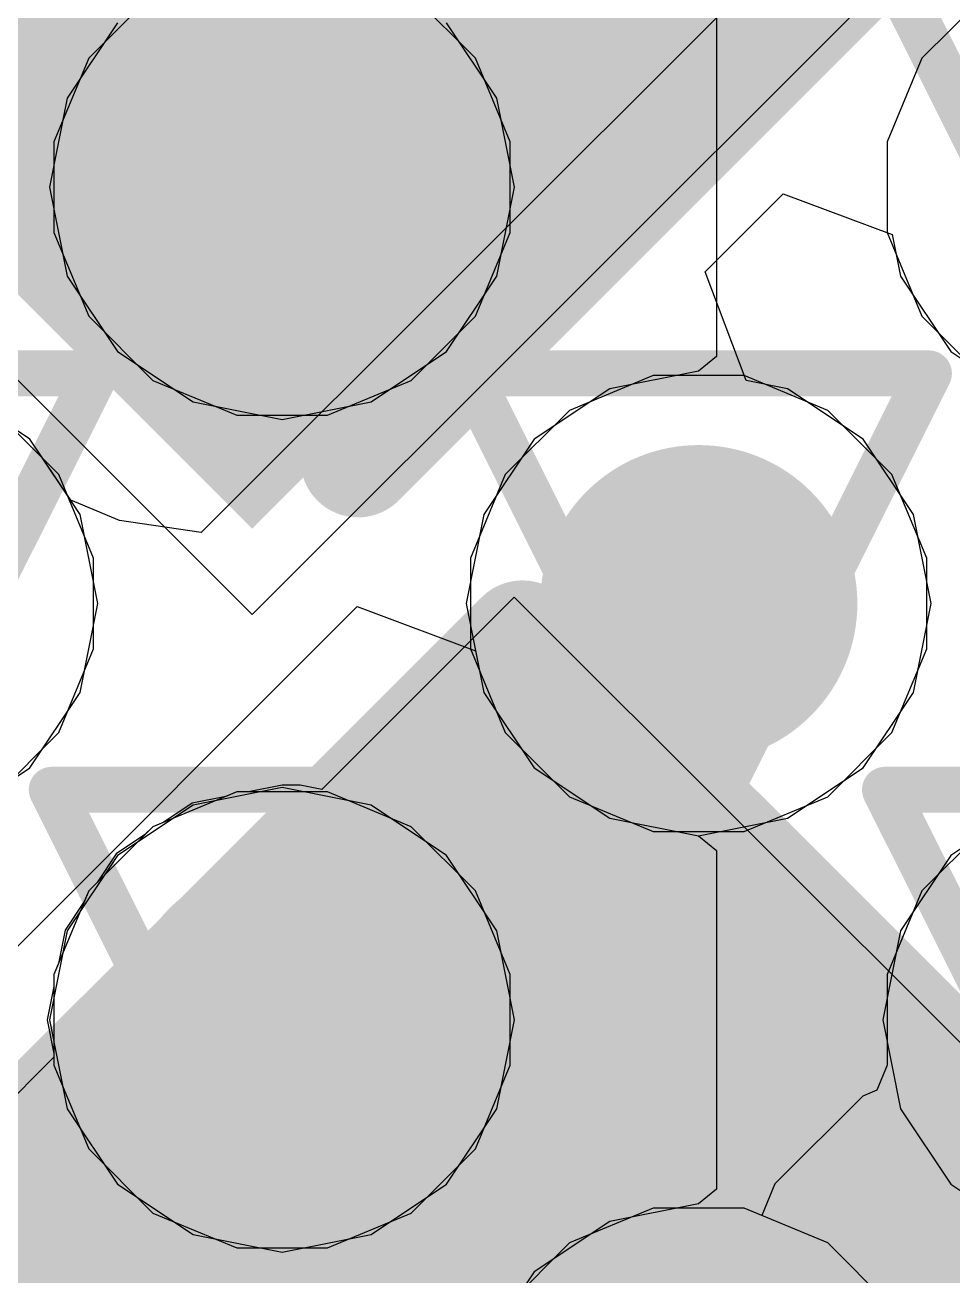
# Model space of a CAD drawing. Header units: inches. Extents: x -6 to 283, y -12 to 154.
# Drawn here: x 54.124 to 55.148, y 8.453 to 9.834 of the extents above; entities that cross this region are included whole.
import ezdxf

# ---------------------------------------------------------------- set-up
doc = ezdxf.new("R2010")
doc.units = ezdxf.units.IN
for name, color, linetype in [('Bottom Layer', 5, 'Continuous'), ('Bottom Overlay', 54, 'Continuous'), ('Bottom Paste', 16, 'Continuous'), ('Bottom Solder', 6, 'Continuous'), ('Drill Drawing', 1, 'Continuous'), ('GND-1', 16, 'Continuous'), ('GND-2', 90, 'Continuous'), ('GND-3', 216, 'Continuous'), ('GND-4', 54, 'Continuous'), ('PWR-1', 156, 'Continuous'), ('PWR-2', 130, 'Continuous'), ('Signal L1', 76, 'Continuous'), ('Signal L2', 6, 'Continuous'), ('Top Layer', 1, 'Continuous'), ('Top Paste', 8, 'Continuous'), ('Top Solder', 216, 'Continuous'), ('Via Holes', 16, 'Continuous')]:
    doc.layers.add(name, color=color, linetype=linetype)

# ---------------------------------------------------------------- blocks, each defined once
blk = doc.blocks.new('BGA_565_15_5_14_4__57')
at = {"layer": 'Top Layer'}
h = blk.add_hatch(color=1, dxfattribs=at)
edge = h.paths.add_edge_path()
edge.add_arc((-0.9749993199999999, -0.32500062), 0.12499848, 0, 360)
h = blk.add_hatch(color=1, dxfattribs=at)
edge = h.paths.add_edge_path()
edge.add_arc((-0.32500062, -0.32500062), 0.12499848, 0, 360)
h = blk.add_hatch(color=1, dxfattribs=at)
edge = h.paths.add_edge_path()
edge.add_arc((-0.9749993199999999, -0.9749993199999999), 0.12499848, 0, 360)
at = {"layer": 'Top Paste'}
h = blk.add_hatch(color=8, dxfattribs=at)
edge = h.paths.add_edge_path()
edge.add_arc((-0.9749993199999999, -0.32500062), 0.12499848, 0, 360)
h = blk.add_hatch(color=8, dxfattribs=at)
edge = h.paths.add_edge_path()
edge.add_arc((-0.32500062, -0.32500062), 0.12499848, 0, 360)
h = blk.add_hatch(color=8, dxfattribs=at)
edge = h.paths.add_edge_path()
edge.add_arc((-0.9749993199999999, -0.9749993199999999), 0.12499848, 0, 360)
at = {"layer": 'Top Solder'}
h = blk.add_hatch(color=216, dxfattribs=at)
edge = h.paths.add_edge_path()
edge.add_arc((-0.9749993199999999, -0.32500062), 0.17499838, 0, 360)
h = blk.add_hatch(color=216, dxfattribs=at)
edge = h.paths.add_edge_path()
edge.add_arc((-0.32500062, -0.32500062), 0.17499838, 0, 360)
h = blk.add_hatch(color=216, dxfattribs=at)
edge = h.paths.add_edge_path()
edge.add_arc((-0.9749993199999999, -0.9749993199999999), 0.17499838, 0, 360)
blk = doc.blocks.new('C___0603_B_380')
at = {"layer": 'Bottom Layer'}
blk.add_hatch(color=5, dxfattribs=at).paths.add_polyline_path([(0.3809999999999999, -0.4445), (0.3809999999999999, 0.4445), (1.143, 0.4445), (1.143, -0.4445)])
at = {"layer": 'Bottom Paste'}
blk.add_hatch(color=16, dxfattribs=at).paths.add_polyline_path([(0.3809999999999999, -0.4445), (0.3809999999999999, 0.4445), (1.143, 0.4445), (1.143, -0.4445)])
at = {"layer": 'Bottom Solder'}
blk.add_hatch(color=6, dxfattribs=at).paths.add_polyline_path([(0.3210001199999999, -0.50449988), (0.3210001199999999, 0.50449988), (1.20299988, 0.50449988), (1.20299988, -0.50449988)])
at = {"layer": 'Bottom Overlay'}
blk.add_lwpolyline([(0.4571999999999999, -0.5334, 0.127, 0.127, 0), (1.2446, -0.5334, 0.127, 0.127, 0)], format="xyseb", dxfattribs=at)
blk.add_lwpolyline([(0.42545, -0.5334, 0.0635, 0.0635, 1), (0.4889499999999999, -0.5334, 0.0635, 0.0635, 1)], format="xyseb", close=True, dxfattribs=at)
blk = doc.blocks.new('C___0603_B_381')
at = {"layer": 'Bottom Layer'}
blk.add_hatch(color=5, dxfattribs=at).paths.add_polyline_path([(0.3809999999999999, -0.4445), (0.3809999999999999, 0.4445), (1.143, 0.4445), (1.143, -0.4445)])
at = {"layer": 'Bottom Paste'}
blk.add_hatch(color=16, dxfattribs=at).paths.add_polyline_path([(0.3809999999999999, -0.4445), (0.3809999999999999, 0.4445), (1.143, 0.4445), (1.143, -0.4445)])
at = {"layer": 'Bottom Solder'}
blk.add_hatch(color=6, dxfattribs=at).paths.add_polyline_path([(0.3210001199999999, -0.50449988), (0.3210001199999999, 0.50449988), (1.20299988, 0.50449988), (1.20299988, -0.50449988)])
at = {"layer": 'Bottom Overlay'}
for points in [[(0.4571999999999999, 0.5334, 0.127, 0.127, 0), (1.2446, 0.5334, 0.127, 0.127, 0)], [(1.2446, 0.5334, 0.127, 0.127, 0), (1.2446, -0.5334, 0.127, 0.127, 0)]]:
    blk.add_lwpolyline(points, format="xyseb", dxfattribs=at)
for points in [[(0.42545, 0.5334, 0.0635, 0.0635, 1), (0.4889499999999999, 0.5334, 0.0635, 0.0635, 1)], [(1.21285, 0.5334, 0.0635, 0.0635, 1), (1.27635, 0.5334, 0.0635, 0.0635, 1)], [(1.21285, 0.5334, 0.0635, 0.0635, 1), (1.27635, 0.5334, 0.0635, 0.0635, 1)]]:
    blk.add_lwpolyline(points, format="xyseb", close=True, dxfattribs=at)

msp = doc.modelspace()

# ---------------------------------------------------------------- hatches: boundary and pattern name
at = {"layer": 'Bottom Layer'}
h = msp.add_hatch(color=5, dxfattribs=at)
edge = h.paths.add_edge_path()
edge.add_arc((54.40781345999999, 9.65483972), 0.1499997, 0, 360)
h = msp.add_hatch(color=5, dxfattribs=at)
edge = h.paths.add_edge_path()
edge.add_arc((54.86743154000001, 9.19522164), 0.1499997, 0, 360)
h = msp.add_hatch(color=5, dxfattribs=at)
edge = h.paths.add_edge_path()
edge.add_arc((54.40781345999999, 8.735601019999999), 0.1499997, 0, 360)
at = {"layer": 'GND-1'}
h = msp.add_hatch(color=16, dxfattribs=at)
edge = h.paths.add_edge_path()
edge.add_arc((54.40781345999999, 9.65483972), 0.1499997, 0, 360)
h = msp.add_hatch(color=16, dxfattribs=at)
edge = h.paths.add_edge_path()
edge.add_arc((54.86743154000001, 9.19522164), 0.1499997, 0, 360)
h = msp.add_hatch(color=16, dxfattribs=at)
edge = h.paths.add_edge_path()
edge.add_arc((54.40781345999999, 8.735601019999999), 0.1499997, 0, 360)
at = {"layer": 'GND-2'}
h = msp.add_hatch(color=90, dxfattribs=at)
edge = h.paths.add_edge_path()
edge.add_arc((54.40781345999999, 9.65483972), 0.1499997, 0, 360)
h = msp.add_hatch(color=90, dxfattribs=at)
edge = h.paths.add_edge_path()
edge.add_arc((54.86743154000001, 9.19522164), 0.1499997, 0, 360)
h = msp.add_hatch(color=90, dxfattribs=at)
edge = h.paths.add_edge_path()
edge.add_arc((54.40781345999999, 8.735601019999999), 0.1499997, 0, 360)
at = {"layer": 'GND-3'}
h = msp.add_hatch(color=216, dxfattribs=at)
edge = h.paths.add_edge_path()
edge.add_arc((54.40781345999999, 9.65483972), 0.1499997, 0, 360)
h = msp.add_hatch(color=216, dxfattribs=at)
edge = h.paths.add_edge_path()
edge.add_arc((54.86743154000001, 9.19522164), 0.1499997, 0, 360)
h = msp.add_hatch(color=216, dxfattribs=at)
edge = h.paths.add_edge_path()
edge.add_arc((54.40781345999999, 8.735601019999999), 0.1499997, 0, 360)
at = {"layer": 'GND-4'}
h = msp.add_hatch(color=54, dxfattribs=at)
edge = h.paths.add_edge_path()
edge.add_arc((54.40781345999999, 9.65483972), 0.1499997, 0, 360)
h = msp.add_hatch(color=54, dxfattribs=at)
edge = h.paths.add_edge_path()
edge.add_arc((54.86743154000001, 9.19522164), 0.1499997, 0, 360)
h = msp.add_hatch(color=54, dxfattribs=at)
edge = h.paths.add_edge_path()
edge.add_arc((54.40781345999999, 8.735601019999999), 0.1499997, 0, 360)
at = {"layer": 'PWR-1'}
h = msp.add_hatch(color=156, dxfattribs=at)
edge = h.paths.add_edge_path()
edge.add_arc((54.40781345999999, 9.65483972), 0.1499997, 0, 360)
h = msp.add_hatch(color=156, dxfattribs=at)
edge = h.paths.add_edge_path()
edge.add_arc((54.86743154000001, 9.19522164), 0.1499997, 0, 360)
h = msp.add_hatch(color=156, dxfattribs=at)
edge = h.paths.add_edge_path()
edge.add_arc((54.40781345999999, 8.735601019999999), 0.1499997, 0, 360)
at = {"layer": 'PWR-2'}
h = msp.add_hatch(color=130, dxfattribs=at)
edge = h.paths.add_edge_path()
edge.add_arc((54.40781345999999, 9.65483972), 0.1499997, 0, 360)
h = msp.add_hatch(color=130, dxfattribs=at)
edge = h.paths.add_edge_path()
edge.add_arc((54.86743154000001, 9.19522164), 0.1499997, 0, 360)
h = msp.add_hatch(color=130, dxfattribs=at)
edge = h.paths.add_edge_path()
edge.add_arc((54.40781345999999, 8.735601019999999), 0.1499997, 0, 360)
at = {"layer": 'Signal L1'}
h = msp.add_hatch(color=76, dxfattribs=at)
edge = h.paths.add_edge_path()
edge.add_arc((54.40781345999999, 9.65483972), 0.1499997, 0, 360)
h = msp.add_hatch(color=76, dxfattribs=at)
edge = h.paths.add_edge_path()
edge.add_arc((54.86743154000001, 9.19522164), 0.1499997, 0, 360)
h = msp.add_hatch(color=76, dxfattribs=at)
edge = h.paths.add_edge_path()
edge.add_arc((54.40781345999999, 8.735601019999999), 0.1499997, 0, 360)
at = {"layer": 'Signal L2'}
h = msp.add_hatch(color=6, dxfattribs=at)
edge = h.paths.add_edge_path()
edge.add_arc((54.40781345999999, 9.65483972), 0.1499997, 0, 360)
h = msp.add_hatch(color=6, dxfattribs=at)
edge = h.paths.add_edge_path()
edge.add_arc((54.86743154000001, 9.19522164), 0.1499997, 0, 360)
h = msp.add_hatch(color=6, dxfattribs=at)
edge = h.paths.add_edge_path()
edge.add_arc((54.40781345999999, 8.735601019999999), 0.1499997, 0, 360)
at = {"layer": 'Top Layer'}
h = msp.add_hatch(color=1, dxfattribs=at)
edge = h.paths.add_edge_path()
edge.add_arc((54.40781345999999, 9.65483972), 0.1499997, 0, 360)
h = msp.add_hatch(color=1, dxfattribs=at)
edge = h.paths.add_edge_path()
edge.add_arc((54.86743154000001, 9.19522164), 0.1499997, 0, 360)
h = msp.add_hatch(color=1, dxfattribs=at)
edge = h.paths.add_edge_path()
edge.add_arc((54.40781345999999, 8.735601019999999), 0.1499997, 0, 360)
at = {"layer": 'Via Holes'}
h = msp.add_hatch(color=7, dxfattribs=at)
edge = h.paths.add_edge_path()
edge.add_arc((54.40781345999999, 9.65483972), 0.07499858, 0, 360)
h = msp.add_hatch(color=7, dxfattribs=at)
edge = h.paths.add_edge_path()
edge.add_arc((54.86743154000001, 9.19522164), 0.07499858, 0, 360)
h = msp.add_hatch(color=7, dxfattribs=at)
edge = h.paths.add_edge_path()
edge.add_arc((54.40781345999999, 8.735601019999999), 0.07499858, 0, 360)

# ---------------------------------------------------------------- linework, layer by layer
at = {"layer": 'Bottom Layer'}
for p, q in [((53.56666706, 9.99141512), (54.37488997999999, 9.183192199999999)), ((54.37488997999999, 9.183192199999999), (55.09330866, 9.90161088)), ((54.6640004, 9.202186320000001), (54.45166401999999, 8.98984994)), ((55.47222078, 8.39396594), (54.6640004, 9.202186320000001)), ((54.40783632, 8.9945972), (54.37065071999999, 8.987200719999999)), ((54.4277931, 8.9945972), (54.40783632, 8.9945972)), ((54.45166401999999, 8.98984994), (54.4277931, 8.9945972)), ((54.34586539999999, 8.98227058), (54.30873059999999, 8.97488426)), ((54.35776783999999, 8.987200719999999), (54.34586539999999, 8.98227058)), ((54.37065071999999, 8.987200719999999), (54.35776783999999, 8.987200719999999)), ((54.30873059999999, 8.97488426), (54.27724984, 8.95385052)), ((54.27724984, 8.95385052), (54.26529406, 8.94889752)), ((54.25614244, 8.9397459), (54.22471247999999, 8.91874518)), ((54.26529406, 8.94889752), (54.25614244, 8.9397459)), ((54.22471247999999, 8.91874518), (54.20371175999999, 8.88731522)), ((54.20371175999999, 8.88731522), (54.19451695999999, 8.87812042)), ((54.19451695999999, 8.87812042), (54.18954109999999, 8.86610876)), ((54.18954109999999, 8.86610876), (54.16857339999999, 8.83472706)), ((54.16857339999999, 8.83472706), (54.16120994, 8.7977091)), ((54.16120994, 8.7977091), (54.15621376, 8.78564664)), ((54.15621376, 8.78564664), (54.15621376, 8.7725885)), ((54.15621376, 8.7725885), (54.14886045999999, 8.73562134)), ((54.14886045999999, 8.73562134), (54.15621376, 8.69865418)), ((54.15621376, 8.69439968), (53.94558172, 8.48376764)), ((54.15621376, 8.69865418), (54.15621376, 8.69439968))]:
    msp.add_line(p, q, dxfattribs=at)
for points in [[(54.40783632, 8.73562134, 0.254, 0.254, 0), (54.8674544, 8.27600326, 0.254, 0.254, 0)], [(54.40783632, 8.73562134, 0.254, 0.254, 0), (54.4277931, 8.73562134, 0.254, 0.254, 0)], [(54.4277931, 8.73562134, 0.254, 0.254, 0), (55.33705467999999, 7.82635976, 0.254, 0.254, 0)]]:
    msp.add_lwpolyline(points, format="xyseb", dxfattribs=at)
for points in [[(54.34433631999999, 8.73562134, 0.127, 0.127, 1), (54.47133632, 8.73562134, 0.127, 0.127, 1)], [(54.34433631999999, 8.73562134, 0.127, 0.127, 1), (54.47133632, 8.73562134, 0.127, 0.127, 1)], [(54.3642931, 8.73562134, 0.127, 0.127, 1), (54.49129309999999, 8.73562134, 0.127, 0.127, 1)], [(54.3642931, 8.73562134, 0.127, 0.127, 1), (54.49129309999999, 8.73562134, 0.127, 0.127, 1)]]:
    msp.add_lwpolyline(points, format="xyseb", close=True, dxfattribs=at)
at = {"layer": 'Drill Drawing'}
for points in [[(54.15381346, 9.90883972, 0.0508, 0.0508, 0), (54.40781345999999, 9.400839719999999, 0.0508, 0.0508, 0)], [(54.40781345999999, 9.400839719999999, 0.0508, 0.0508, 0), (54.66181346, 9.90883972, 0.0508, 0.0508, 0)], [(55.07305216, 9.90883972, 0.0508, 0.0508, 0), (55.32705215999999, 9.400839719999999, 0.0508, 0.0508, 0)], [(53.69419283999999, 9.44922164, 0.0508, 0.0508, 0), (54.20219284, 9.44922164, 0.0508, 0.0508, 0)], [(53.94819284, 8.94122164, 0.0508, 0.0508, 0), (54.20219284, 9.44922164, 0.0508, 0.0508, 0)], [(54.61343153999999, 9.44922164, 0.0508, 0.0508, 0), (55.12143154, 9.44922164, 0.0508, 0.0508, 0)], [(54.61343153999999, 9.44922164, 0.0508, 0.0508, 0), (54.86743154000001, 8.94122164, 0.0508, 0.0508, 0)], [(54.86743154000001, 8.94122164, 0.0508, 0.0508, 0), (55.12143154, 9.44922164, 0.0508, 0.0508, 0)], [(54.15381346, 8.989601019999998, 0.0508, 0.0508, 0), (54.66181346, 8.989601019999998, 0.0508, 0.0508, 0)], [(54.15381346, 8.989601019999998, 0.0508, 0.0508, 0), (54.40781345999999, 8.48160102, 0.0508, 0.0508, 0)], [(54.40781345999999, 8.48160102, 0.0508, 0.0508, 0), (54.66181346, 8.989601019999998, 0.0508, 0.0508, 0)], [(55.07305216, 8.989601019999998, 0.0508, 0.0508, 0), (55.58105216, 8.989601019999998, 0.0508, 0.0508, 0)], [(55.07305216, 8.989601019999998, 0.0508, 0.0508, 0), (55.32705215999999, 8.48160102, 0.0508, 0.0508, 0)], [(54.61343407999999, 8.5299804, 0.0508, 0.0508, 0), (55.12143407999999, 8.5299804, 0.0508, 0.0508, 0)], [(54.61343407999999, 8.5299804, 0.0508, 0.0508, 0), (54.86743408, 8.021980399999999, 0.0508, 0.0508, 0)], [(54.86743408, 8.021980399999999, 0.0508, 0.0508, 0), (55.12143407999999, 8.5299804, 0.0508, 0.0508, 0)]]:
    msp.add_lwpolyline(points, format="xyseb", dxfattribs=at)
for points in [[(54.18949283999999, 9.44922164, 0.0254, 0.0254, 1), (54.21489284, 9.44922164, 0.0254, 0.0254, 1)], [(54.18949283999999, 9.44922164, 0.0254, 0.0254, 1), (54.21489284, 9.44922164, 0.0254, 0.0254, 1)], [(54.60073153999999, 9.44922164, 0.0254, 0.0254, 1), (54.62613154, 9.44922164, 0.0254, 0.0254, 1)], [(54.60073153999999, 9.44922164, 0.0254, 0.0254, 1), (54.62613154, 9.44922164, 0.0254, 0.0254, 1)], [(55.10873153999999, 9.44922164, 0.0254, 0.0254, 1), (55.13413154, 9.44922164, 0.0254, 0.0254, 1)], [(55.10873153999999, 9.44922164, 0.0254, 0.0254, 1), (55.13413154, 9.44922164, 0.0254, 0.0254, 1)], [(54.39511346, 9.400839719999999, 0.0254, 0.0254, 1), (54.42051346, 9.400839719999999, 0.0254, 0.0254, 1)], [(54.39511346, 9.400839719999999, 0.0254, 0.0254, 1), (54.42051346, 9.400839719999999, 0.0254, 0.0254, 1)], [(54.14111345999999, 8.989601019999998, 0.0254, 0.0254, 1), (54.16651345999999, 8.989601019999998, 0.0254, 0.0254, 1)], [(54.14111345999999, 8.989601019999998, 0.0254, 0.0254, 1), (54.16651345999999, 8.989601019999998, 0.0254, 0.0254, 1)], [(54.64911346, 8.989601019999998, 0.0254, 0.0254, 1), (54.67451345999999, 8.989601019999998, 0.0254, 0.0254, 1)], [(54.64911346, 8.989601019999998, 0.0254, 0.0254, 1), (54.67451345999999, 8.989601019999998, 0.0254, 0.0254, 1)], [(55.06035215999999, 8.989601019999998, 0.0254, 0.0254, 1), (55.08575215999999, 8.989601019999998, 0.0254, 0.0254, 1)], [(55.06035215999999, 8.989601019999998, 0.0254, 0.0254, 1), (55.08575215999999, 8.989601019999998, 0.0254, 0.0254, 1)], [(54.85473154, 8.94122164, 0.0254, 0.0254, 1), (54.88013153999999, 8.94122164, 0.0254, 0.0254, 1)], [(54.85473154, 8.94122164, 0.0254, 0.0254, 1), (54.88013153999999, 8.94122164, 0.0254, 0.0254, 1)], [(54.60073408, 8.5299804, 0.0254, 0.0254, 1), (54.62613407999999, 8.5299804, 0.0254, 0.0254, 1)], [(54.60073408, 8.5299804, 0.0254, 0.0254, 1), (54.62613407999999, 8.5299804, 0.0254, 0.0254, 1)], [(55.10873408, 8.5299804, 0.0254, 0.0254, 1), (55.13413408, 8.5299804, 0.0254, 0.0254, 1)], [(55.10873408, 8.5299804, 0.0254, 0.0254, 1), (55.13413408, 8.5299804, 0.0254, 0.0254, 1)], [(54.39511346, 8.48160102, 0.0254, 0.0254, 1), (54.42051346, 8.48160102, 0.0254, 0.0254, 1)], [(54.39511346, 8.48160102, 0.0254, 0.0254, 1), (54.42051346, 8.48160102, 0.0254, 0.0254, 1)]]:
    msp.add_lwpolyline(points, format="xyseb", close=True, dxfattribs=at)
at = {"layer": 'GND-1'}
for p, q in [((54.26529406, 9.86813622), (54.19451695999999, 9.79735912)), ((54.62110996, 9.79735912), (54.55033286, 9.86813622)), ((54.19451695999999, 9.79735912), (54.15621376, 9.704885339999999)), ((54.65941315999999, 9.704885339999999), (54.62110996, 9.79735912)), ((54.15621376, 9.704885339999999), (54.15621376, 9.6047941)), ((54.65941315999999, 9.6047941), (54.65941315999999, 9.704885339999999)), ((54.15621376, 9.6047941), (54.19451695999999, 9.51232032)), ((54.62110996, 9.51232032), (54.65941315999999, 9.6047941)), ((54.19451695999999, 9.51232032), (54.26529406, 9.44154322)), ((54.55033286, 9.44154322), (54.62110996, 9.51232032)), ((54.26529406, 9.44154322), (54.35776783999999, 9.403240019999998)), ((54.45785907999999, 9.403240019999998), (54.55033286, 9.44154322)), ((54.35776783999999, 9.403240019999998), (54.45785907999999, 9.403240019999998)), ((54.35776783999999, 8.987200719999999), (54.26529406, 8.94889752)), ((54.45785907999999, 8.987200719999999), (54.35776783999999, 8.987200719999999)), ((54.55033286, 8.94889752), (54.45785907999999, 8.987200719999999)), ((54.26529406, 8.94889752), (54.19451695999999, 8.87812042)), ((54.62110996, 8.87812042), (54.55033286, 8.94889752)), ((54.19451695999999, 8.87812042), (54.15621376, 8.78564664)), ((54.65941315999999, 8.78564664), (54.62110996, 8.87812042)), ((54.15621376, 8.78564664), (54.15621376, 8.6855554)), ((54.65941315999999, 8.6855554), (54.65941315999999, 8.78564664)), ((54.15621376, 8.6855554), (54.19451695999999, 8.59308162)), ((54.62110996, 8.59308162), (54.65941315999999, 8.6855554)), ((54.19451695999999, 8.59308162), (54.26529406, 8.522304519999999)), ((54.55033286, 8.522304519999999), (54.62110996, 8.59308162)), ((54.26529406, 8.522304519999999), (54.35776783999999, 8.484001319999999)), ((54.45785907999999, 8.484001319999999), (54.55033286, 8.522304519999999)), ((54.81738846, 8.5275801), (54.72491468, 8.4892769)), ((54.91747969999999, 8.5275801), (54.81738846, 8.5275801)), ((55.00995348, 8.4892769), (54.91747969999999, 8.5275801)), ((54.35776783999999, 8.484001319999999), (54.45785907999999, 8.484001319999999)), ((54.72491468, 8.4892769), (54.65413758, 8.4184998)), ((55.08073058, 8.4184998), (55.00995348, 8.4892769))]:
    msp.add_line(p, q, dxfattribs=at)
at = {"layer": 'GND-2'}
for p, q in [((54.26529406, 9.86813622), (54.19451695999999, 9.79735912)), ((54.62110996, 9.79735912), (54.55033286, 9.86813622)), ((54.19451695999999, 9.79735912), (54.15621376, 9.704885339999999)), ((54.65941315999999, 9.704885339999999), (54.62110996, 9.79735912)), ((54.15621376, 9.704885339999999), (54.15621376, 9.6047941)), ((54.65941315999999, 9.6047941), (54.65941315999999, 9.704885339999999)), ((54.15621376, 9.6047941), (54.19451695999999, 9.51232032)), ((54.62110996, 9.51232032), (54.65941315999999, 9.6047941)), ((54.19451695999999, 9.51232032), (54.26529406, 9.44154322)), ((54.55033286, 9.44154322), (54.62110996, 9.51232032)), ((54.26529406, 9.44154322), (54.35776783999999, 9.403240019999998)), ((54.45785907999999, 9.403240019999998), (54.55033286, 9.44154322)), ((54.35776783999999, 9.403240019999998), (54.45785907999999, 9.403240019999998)), ((54.35776783999999, 8.987200719999999), (54.26529406, 8.94889752)), ((54.45785907999999, 8.987200719999999), (54.35776783999999, 8.987200719999999)), ((54.55033286, 8.94889752), (54.45785907999999, 8.987200719999999)), ((54.26529406, 8.94889752), (54.19451695999999, 8.87812042)), ((54.62110996, 8.87812042), (54.55033286, 8.94889752)), ((54.19451695999999, 8.87812042), (54.15621376, 8.78564664)), ((54.65941315999999, 8.78564664), (54.62110996, 8.87812042)), ((54.15621376, 8.78564664), (54.15621376, 8.6855554)), ((54.65941315999999, 8.6855554), (54.65941315999999, 8.78564664)), ((54.15621376, 8.6855554), (54.19451695999999, 8.59308162)), ((54.62110996, 8.59308162), (54.65941315999999, 8.6855554)), ((54.19451695999999, 8.59308162), (54.26529406, 8.522304519999999)), ((54.55033286, 8.522304519999999), (54.62110996, 8.59308162)), ((54.26529406, 8.522304519999999), (54.35776783999999, 8.484001319999999)), ((54.45785907999999, 8.484001319999999), (54.55033286, 8.522304519999999)), ((54.81738846, 8.5275801), (54.72491468, 8.4892769)), ((54.91747969999999, 8.5275801), (54.81738846, 8.5275801)), ((55.00995348, 8.4892769), (54.91747969999999, 8.5275801)), ((54.35776783999999, 8.484001319999999), (54.45785907999999, 8.484001319999999)), ((54.72491468, 8.4892769), (54.65413758, 8.4184998)), ((55.08073058, 8.4184998), (55.00995348, 8.4892769))]:
    msp.add_line(p, q, dxfattribs=at)
at = {"layer": 'GND-3'}
for p, q in [((54.26529406, 9.86813622), (54.19451695999999, 9.79735912)), ((54.62110996, 9.79735912), (54.55033286, 9.86813622)), ((54.19451695999999, 9.79735912), (54.15621376, 9.704885339999999)), ((54.65941315999999, 9.704885339999999), (54.62110996, 9.79735912)), ((54.15621376, 9.704885339999999), (54.15621376, 9.6047941)), ((54.65941315999999, 9.6047941), (54.65941315999999, 9.704885339999999)), ((54.15621376, 9.6047941), (54.19451695999999, 9.51232032)), ((54.62110996, 9.51232032), (54.65941315999999, 9.6047941)), ((54.19451695999999, 9.51232032), (54.26529406, 9.44154322)), ((54.55033286, 9.44154322), (54.62110996, 9.51232032)), ((54.26529406, 9.44154322), (54.35776783999999, 9.403240019999998)), ((54.45785907999999, 9.403240019999998), (54.55033286, 9.44154322)), ((54.35776783999999, 9.403240019999998), (54.45785907999999, 9.403240019999998)), ((54.35776783999999, 8.987200719999999), (54.26529406, 8.94889752)), ((54.45785907999999, 8.987200719999999), (54.35776783999999, 8.987200719999999)), ((54.55033286, 8.94889752), (54.45785907999999, 8.987200719999999)), ((54.26529406, 8.94889752), (54.19451695999999, 8.87812042)), ((54.62110996, 8.87812042), (54.55033286, 8.94889752)), ((54.19451695999999, 8.87812042), (54.15621376, 8.78564664)), ((54.65941315999999, 8.78564664), (54.62110996, 8.87812042)), ((54.15621376, 8.78564664), (54.15621376, 8.6855554)), ((54.65941315999999, 8.6855554), (54.65941315999999, 8.78564664)), ((54.15621376, 8.6855554), (54.19451695999999, 8.59308162)), ((54.62110996, 8.59308162), (54.65941315999999, 8.6855554)), ((54.19451695999999, 8.59308162), (54.26529406, 8.522304519999999)), ((54.55033286, 8.522304519999999), (54.62110996, 8.59308162)), ((54.26529406, 8.522304519999999), (54.35776783999999, 8.484001319999999)), ((54.45785907999999, 8.484001319999999), (54.55033286, 8.522304519999999)), ((54.81738846, 8.5275801), (54.72491468, 8.4892769)), ((54.91747969999999, 8.5275801), (54.81738846, 8.5275801)), ((55.00995348, 8.4892769), (54.91747969999999, 8.5275801)), ((54.35776783999999, 8.484001319999999), (54.45785907999999, 8.484001319999999)), ((54.72491468, 8.4892769), (54.65413758, 8.4184998)), ((55.08073058, 8.4184998), (55.00995348, 8.4892769))]:
    msp.add_line(p, q, dxfattribs=at)
at = {"layer": 'GND-4'}
for p, q in [((54.26529406, 9.86813622), (54.19451695999999, 9.79735912)), ((54.62110996, 9.79735912), (54.55033286, 9.86813622)), ((54.19451695999999, 9.79735912), (54.15621376, 9.704885339999999)), ((54.65941315999999, 9.704885339999999), (54.62110996, 9.79735912)), ((54.15621376, 9.704885339999999), (54.15621376, 9.6047941)), ((54.65941315999999, 9.6047941), (54.65941315999999, 9.704885339999999)), ((54.15621376, 9.6047941), (54.19451695999999, 9.51232032)), ((54.62110996, 9.51232032), (54.65941315999999, 9.6047941)), ((54.19451695999999, 9.51232032), (54.26529406, 9.44154322)), ((54.55033286, 9.44154322), (54.62110996, 9.51232032)), ((54.26529406, 9.44154322), (54.35776783999999, 9.403240019999998)), ((54.45785907999999, 9.403240019999998), (54.55033286, 9.44154322)), ((54.35776783999999, 9.403240019999998), (54.45785907999999, 9.403240019999998)), ((54.35776783999999, 8.987200719999999), (54.26529406, 8.94889752)), ((54.45785907999999, 8.987200719999999), (54.35776783999999, 8.987200719999999)), ((54.55033286, 8.94889752), (54.45785907999999, 8.987200719999999)), ((54.26529406, 8.94889752), (54.19451695999999, 8.87812042)), ((54.62110996, 8.87812042), (54.55033286, 8.94889752)), ((54.19451695999999, 8.87812042), (54.15621376, 8.78564664)), ((54.65941315999999, 8.78564664), (54.62110996, 8.87812042)), ((54.15621376, 8.78564664), (54.15621376, 8.6855554)), ((54.65941315999999, 8.6855554), (54.65941315999999, 8.78564664)), ((54.15621376, 8.6855554), (54.19451695999999, 8.59308162)), ((54.62110996, 8.59308162), (54.65941315999999, 8.6855554)), ((54.19451695999999, 8.59308162), (54.26529406, 8.522304519999999)), ((54.55033286, 8.522304519999999), (54.62110996, 8.59308162)), ((54.26529406, 8.522304519999999), (54.35776783999999, 8.484001319999999)), ((54.45785907999999, 8.484001319999999), (54.55033286, 8.522304519999999)), ((54.81738846, 8.5275801), (54.72491468, 8.4892769)), ((54.91747969999999, 8.5275801), (54.81738846, 8.5275801)), ((55.00995348, 8.4892769), (54.91747969999999, 8.5275801)), ((54.35776783999999, 8.484001319999999), (54.45785907999999, 8.484001319999999)), ((54.72491468, 8.4892769), (54.65413758, 8.4184998)), ((55.08073058, 8.4184998), (55.00995348, 8.4892769))]:
    msp.add_line(p, q, dxfattribs=at)
at = {"layer": 'PWR-1'}
for p, q in [((55.01151557999999, 9.966434219999998), (54.31863152, 9.27355016)), ((54.87470863999999, 9.5614998), (54.96077654, 9.64756516)), ((54.96077654, 9.64756516), (55.080916, 9.60259192)), ((55.080916, 9.60259192), (55.09004984, 9.55667126)), ((54.91967933999999, 9.4413578), (54.87470863999999, 9.5614998)), ((55.09004984, 9.55667126), (55.14565806, 9.47344562)), ((55.14565806, 9.47344562), (55.2288837, 9.4178374)), ((54.9656, 9.43222396), (54.91967933999999, 9.4413578)), ((54.12958694, 9.376615739999998), (54.0463613, 9.43222396)), ((55.04882564, 9.376615739999998), (54.9656, 9.43222396)), ((54.17464908, 9.30917366), (54.12958694, 9.376615739999998)), ((55.10443386, 9.2933901), (55.04882564, 9.376615739999998)), ((54.22857582, 9.286941039999999), (54.17464908, 9.30917366)), ((54.31863152, 9.27355016), (54.22857582, 9.286941039999999)), ((55.12396138, 9.19522164), (55.10443386, 9.2933901)), ((53.49189962, 8.193184019999999), (54.4906073, 9.1918917)), ((54.4906073, 9.1918917), (54.62129538, 9.14297384)), ((55.10443386, 9.09705318), (55.12396138, 9.19522164)), ((54.62129538, 9.14297384), (54.63042922, 9.09705318)), ((54.63042922, 9.09705318), (54.68603743999999, 9.01382754)), ((55.04882564, 9.01382754), (55.10443386, 9.09705318)), ((54.68603743999999, 9.01382754), (54.76926307999999, 8.95821932)), ((54.9656, 8.95821932), (55.04882564, 9.01382754)), ((55.2288837, 8.97260334), (55.14565806, 8.91699512)), ((54.76926307999999, 8.95821932), (54.86743154000001, 8.938691799999999)), ((54.86743154000001, 8.938691799999999), (54.9656, 8.95821932)), ((55.14565806, 8.91699512), (55.09004984, 8.833769479999999)), ((55.09004984, 8.833769479999999), (55.07052232, 8.735601019999999)), ((55.07052232, 8.735601019999999), (55.09004984, 8.637432559999999)), ((55.09004984, 8.637432559999999), (55.14565806, 8.55420692)), ((55.14565806, 8.55420692), (55.2288837, 8.4985987))]:
    msp.add_line(p, q, dxfattribs=at)
at = {"layer": 'PWR-2'}
for p, q in [((54.22641935999999, 9.83623382), (54.17081114, 9.75300818)), ((54.64481578, 9.75300818), (54.58920755999999, 9.83623382)), ((54.88716987999999, 9.841732919999998), (54.88716987999999, 9.4679516)), ((54.17081114, 9.75300818), (54.15128362, 9.65483972)), ((54.6643433, 9.65483972), (54.64481578, 9.75300818)), ((54.15128362, 9.65483972), (54.17081114, 9.55667126)), ((54.64481578, 9.55667126), (54.6643433, 9.65483972)), ((54.17081114, 9.55667126), (54.22641935999999, 9.47344562)), ((54.58920755999999, 9.47344562), (54.64481578, 9.55667126)), ((54.22641935999999, 9.47344562), (54.309645, 9.4178374)), ((54.50598191999999, 9.4178374), (54.58920755999999, 9.47344562)), ((54.88716987999999, 9.4679516), (54.86742899999999, 9.45175148)), ((54.86742899999999, 9.45175148), (54.76926307999999, 9.43222396)), ((54.12958694, 9.376615739999998), (54.0463613, 9.43222396)), ((54.76926307999999, 9.43222396), (54.68603743999999, 9.376615739999998)), ((54.309645, 9.4178374), (54.40781345999999, 9.39830988)), ((54.40781345999999, 9.39830988), (54.50598191999999, 9.4178374)), ((54.18519516, 9.2933901), (54.12958694, 9.376615739999998)), ((54.68603743999999, 9.376615739999998), (54.63042922, 9.2933901)), ((54.20472268, 9.19522164), (54.18519516, 9.2933901)), ((54.63042922, 9.2933901), (54.6109017, 9.19522164)), ((54.18519516, 9.09705318), (54.20472268, 9.19522164)), ((54.6109017, 9.19522164), (54.63042922, 9.09705318)), ((54.12958694, 9.01382754), (54.18519516, 9.09705318)), ((54.63042922, 9.09705318), (54.68603743999999, 9.01382754)), ((54.0463613, 8.95821932), (54.12958694, 9.01382754)), ((54.68603743999999, 9.01382754), (54.76926307999999, 8.95821932)), ((54.40781345999999, 8.99213086), (54.309645, 8.97260334)), ((54.50598191999999, 8.97260334), (54.40781345999999, 8.99213086)), ((54.309645, 8.97260334), (54.22641935999999, 8.91699512)), ((54.58920755999999, 8.91699512), (54.50598191999999, 8.97260334)), ((54.76926307999999, 8.95821932), (54.86742899999999, 8.938691799999999)), ((54.86742899999999, 8.938691799999999), (54.88716987999999, 8.92249168)), ((54.88716987999999, 8.92249168), (54.88716987999999, 8.54870782)), ((54.22641935999999, 8.91699512), (54.17081114, 8.833769479999999)), ((54.64481578, 8.833769479999999), (54.58920755999999, 8.91699512)), ((54.17081114, 8.833769479999999), (54.15128362, 8.735601019999999)), ((54.6643433, 8.735601019999999), (54.64481578, 8.833769479999999)), ((54.15128362, 8.735601019999999), (54.17081114, 8.637432559999999)), ((54.64481578, 8.637432559999999), (54.6643433, 8.735601019999999)), ((54.17081114, 8.637432559999999), (54.22641935999999, 8.55420692)), ((54.58920755999999, 8.55420692), (54.64481578, 8.637432559999999)), ((54.22641935999999, 8.55420692), (54.309645, 8.4985987)), ((54.50598191999999, 8.4985987), (54.58920755999999, 8.55420692)), ((54.88716987999999, 8.54870782), (54.86743154000001, 8.532510239999999)), ((54.86743154000001, 8.532510239999999), (54.76926562, 8.512982719999998)), ((54.76926562, 8.512982719999998), (54.68603998, 8.4573745)), ((54.309645, 8.4985987), (54.40781345999999, 8.47907118)), ((54.40781345999999, 8.47907118), (54.50598191999999, 8.4985987)), ((54.68603998, 8.4573745), (54.63043176, 8.37414886))]:
    msp.add_line(p, q, dxfattribs=at)
at = {"layer": 'Signal L2'}
for p, q in [((54.26529406, 9.86813622), (54.19451695999999, 9.79735912)), ((54.62110996, 9.79735912), (54.55033286, 9.86813622)), ((55.18453276, 9.86813622), (55.11375566, 9.79735912)), ((54.19451695999999, 9.79735912), (54.15621376, 9.704885339999999)), ((54.65941315999999, 9.704885339999999), (54.62110996, 9.79735912)), ((55.11375566, 9.79735912), (55.07545245999999, 9.704885339999999)), ((54.15621376, 9.704885339999999), (54.15621376, 9.6047941)), ((54.65941315999999, 9.6047941), (54.65941315999999, 9.704885339999999)), ((55.07545245999999, 9.704885339999999), (55.07545245999999, 9.6047941)), ((54.15621376, 9.6047941), (54.19451695999999, 9.51232032)), ((54.62110996, 9.51232032), (54.65941315999999, 9.6047941)), ((55.07545245999999, 9.6047941), (55.11375566, 9.51232032)), ((54.19451695999999, 9.51232032), (54.26529406, 9.44154322)), ((54.55033286, 9.44154322), (54.62110996, 9.51232032)), ((55.11375566, 9.51232032), (55.18453276, 9.44154322)), ((54.81738592, 9.44682134), (54.72491214, 9.40851814)), ((54.91747716, 9.44682134), (54.81738592, 9.44682134)), ((55.00995093999999, 9.40851814), (54.91747716, 9.44682134)), ((54.26529406, 9.44154322), (54.35776783999999, 9.403240019999998)), ((54.45785907999999, 9.403240019999998), (54.55033286, 9.44154322)), ((54.16148933999999, 9.33774104), (54.09071224, 9.40851814)), ((54.72491214, 9.40851814), (54.65413504, 9.33774104)), ((55.08072803999999, 9.33774104), (55.00995093999999, 9.40851814)), ((54.35776783999999, 9.403240019999998), (54.45785907999999, 9.403240019999998)), ((54.19979254, 9.24526726), (54.16148933999999, 9.33774104)), ((54.65413504, 9.33774104), (54.61583183999999, 9.24526726)), ((55.11903124, 9.24526726), (55.08072803999999, 9.33774104)), ((54.19979254, 9.14517602), (54.19979254, 9.24526726)), ((54.61583183999999, 9.24526726), (54.61583183999999, 9.14517602)), ((55.11903124, 9.14517602), (55.11903124, 9.24526726)), ((54.16148933999999, 9.052702239999999), (54.19979254, 9.14517602)), ((54.61583183999999, 9.14517602), (54.65413504, 9.052702239999999)), ((55.08072803999999, 9.052702239999999), (55.11903124, 9.14517602)), ((54.09071224, 8.98192514), (54.16148933999999, 9.052702239999999)), ((54.65413504, 9.052702239999999), (54.72491214, 8.98192514)), ((55.00995093999999, 8.98192514), (55.08072803999999, 9.052702239999999)), ((54.35776783999999, 8.987200719999999), (54.26529406, 8.94889752)), ((54.45785907999999, 8.987200719999999), (54.35776783999999, 8.987200719999999)), ((54.55033286, 8.94889752), (54.45785907999999, 8.987200719999999)), ((54.72491214, 8.98192514), (54.81738592, 8.94362194)), ((54.91747716, 8.94362194), (55.00995093999999, 8.98192514)), ((54.26529406, 8.94889752), (54.19451695999999, 8.87812042)), ((54.62110996, 8.87812042), (54.55033286, 8.94889752)), ((54.81738592, 8.94362194), (54.91747716, 8.94362194)), ((55.18453276, 8.94889752), (55.11375566, 8.87812042)), ((54.19451695999999, 8.87812042), (54.15621376, 8.78564664)), ((54.65941315999999, 8.78564664), (54.62110996, 8.87812042)), ((55.11375566, 8.87812042), (55.07545245999999, 8.78564664)), ((54.15621376, 8.78564664), (54.15621376, 8.6855554)), ((54.65941315999999, 8.6855554), (54.65941315999999, 8.78564664)), ((55.07545245999999, 8.78564664), (55.07545245999999, 8.685557939999999)), ((54.15621376, 8.6855554), (54.19451695999999, 8.59308162)), ((54.62110996, 8.59308162), (54.65941315999999, 8.6855554)), ((55.07545245999999, 8.685557939999999), (55.06396912, 8.657833839999999)), ((55.04845733999999, 8.65141018), (54.95162491999999, 8.554577759999999)), ((55.06396912, 8.657833839999999), (55.04845733999999, 8.65141018)), ((54.19451695999999, 8.59308162), (54.26529406, 8.522304519999999)), ((54.55033286, 8.522304519999999), (54.62110996, 8.59308162)), ((54.95162491999999, 8.554577759999999), (54.93707834, 8.51946226)), ((54.26529406, 8.522304519999999), (54.35776783999999, 8.484001319999999)), ((54.45785907999999, 8.484001319999999), (54.55033286, 8.522304519999999)), ((54.81738846, 8.5275801), (54.72491468, 8.4892769)), ((54.91747969999999, 8.5275801), (54.81738846, 8.5275801)), ((54.93707834, 8.51946226), (54.91747969999999, 8.5275801)), ((54.35776783999999, 8.484001319999999), (54.45785907999999, 8.484001319999999)), ((54.72491468, 8.4892769), (54.65413758, 8.4184998))]:
    msp.add_line(p, q, dxfattribs=at)
at = {"layer": 'Top Layer'}
for points in [[(53.94819284, 10.11446034, 0.254, 0.254, 0), (54.40781345999999, 9.65483972, 0.254, 0.254, 0)], [(54.40781345999999, 9.65483972, 0.254, 0.254, 0), (54.86743154000001, 10.1144578, 0.254, 0.254, 0)], [(54.40783632, 8.73562134, 0.254, 0.254, 0), (54.86745694, 8.27600326, 0.254, 0.254, 0)]]:
    msp.add_lwpolyline(points, format="xyseb", dxfattribs=at)
for points in [[(54.34431346, 9.65483972, 0.127, 0.127, 1), (54.47131345999999, 9.65483972, 0.127, 0.127, 1)], [(54.34431346, 9.65483972, 0.127, 0.127, 1), (54.47131345999999, 9.65483972, 0.127, 0.127, 1)], [(54.34433631999999, 8.73562134, 0.127, 0.127, 1), (54.47133632, 8.73562134, 0.127, 0.127, 1)]]:
    msp.add_lwpolyline(points, format="xyseb", close=True, dxfattribs=at)

# ---------------------------------------------------------------- block references
for name, p, rotation in [('BGA_565_15_5_14_4__57', (54.40792014, 8.2759296), 225), ('C___0603_B_380', (53.79117258, 9.40769772), 45), ('C___0603_B_381', (54.17008724, 7.90005024), 45)]:
    msp.add_blockref(name, p, dxfattribs=dict(rotation=rotation))

doc.saveas('drawing.dxf')
